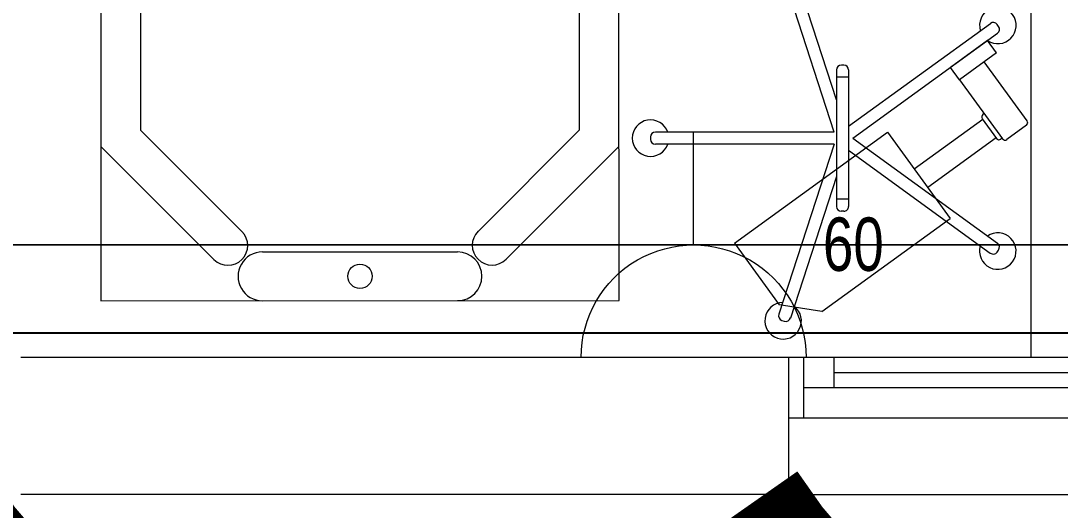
# Model space of a CAD drawing. Header units: metres. Extents: x 75097 to 220695, y -1557923 to -1361206.
# Drawn here: x 148152 to 149857, y -1411779 to -1410975 of the extents above; entities that cross this region are included whole.
import ezdxf

# ---------------------------------------------------------------- set-up
doc = ezdxf.new("R2010")
doc.units = ezdxf.units.M
doc.layers.get('0').update_dxf_attribs({"lineweight": 0})
for name, color, linetype, lineweight in [('A-100 - Copy$0$Aluminum', 8, 'Continuous', 0), ('A-100 - Copy$0$Medical Equipment and Furniture', 8, 'Continuous', 0), ('A-100 - Copy$0$Medical Equipment and Furniture1', 8, 'Continuous', 5), ('A-100 - Copy$0$Proj', 8, 'Continuous', 0), ('A-100 - Copy$0$Walls', 8, 'Continuous', 0)]:
    doc.layers.add(name, color=color, linetype=linetype, lineweight=lineweight)
doc.layers.add('A-100 - Copy$0$axes', color=8, linetype='Continuous')
doc.layers.add('E-POWR', color=7, linetype='Continuous', lineweight=9, true_color=0x4e7e3e)
doc.layers.add('REV 01', color=7, linetype='Continuous', lineweight=0, true_color=0xe41b4d)
doc.styles.add('A-100 - Copy$0$X3G_ENTITY_257CFD', font='swisscl.ttf', dxfattribs={"height": 200})

# ---------------------------------------------------------------- blocks, each defined once
blk = doc.blocks.new('NORMAL SOCKET')
at = {"layer": 'E-POWR'}
for p, q in [((0, 307.7), (0, 615.4)), ((-307.7, 0), (307.7, 0))]:
    blk.add_line(p, q, dxfattribs=at)
blk.add_ellipse((0, 0), major_axis=(32.8, 305.9), ratio=1, start_param=4.81904, end_param=7.960633, dxfattribs=at)
blk = doc.blocks.new('*X149')
for p, q in [((5, 3), (5, 3)), ((5, 3), (5, 3)), ((5, 3), (5, 3)), ((5, 3), (5, 3)), ((5, 3), (5, 3)), ((5, 3), (5, 3)), ((5, 3), (5, 3)), ((5, 3), (5, 3)), ((5, 3), (5, 3)), ((5, 3), (5, 3)), ((5, 3), (5, 3)), ((5, 3), (5, 3)), ((5, 3), (5, 3)), ((5, 3), (5, 3)), ((5, 3), (5, 3)), ((5, 3), (5, 3)), ((5, 3), (5, 3)), ((5, 3), (5, 3)), ((5, 3), (5, 3)), ((5, 3), (5, 3)), ((5, 3), (5, 3)), ((5, 3), (5, 3)), ((5, 3), (5, 3)), ((5, 3), (5, 3)), ((5, 3), (5, 3)), ((5, 3), (5, 3)), ((5, 3), (5, 3)), ((5, 3), (5, 3)), ((5, 3), (5, 3)), ((5, 3), (5, 3)), ((5, 3), (5, 3)), ((5, 3), (5, 3)), ((5, 3), (5, 3)), ((5, 3), (5, 3)), ((5, 3), (5, 3)), ((5, 3), (5, 3)), ((5, 3), (5, 3)), ((5, 3), (5, 3)), ((5, 3), (5, 3)), ((5, 3), (5, 3)), ((5, 3), (5, 3)), ((5, 3), (5, 3)), ((5, 3), (5, 3)), ((5, 3), (5, 3)), ((5, 3), (5, 3)), ((5, 3), (5, 3)), ((5, 3), (5, 3)), ((5, 3), (5, 3)), ((5, 3), (5, 3)), ((5, 3), (5, 3)), ((5, 3), (5, 3)), ((5, 3), (5, 3)), ((5, 3), (5, 3)), ((5, 3), (5, 3)), ((5, 3), (5, 3)), ((5, 3), (5, 3)), ((5, 3), (5, 3)), ((5, 3), (5, 3)), ((5, 3), (5, 3)), ((5, 3), (5, 3)), ((5, 3), (5, 3)), ((5, 3), (5, 3)), ((5, 3), (5, 3)), ((5, 3), (5, 3)), ((5, 3), (5, 3)), ((5, 3), (5, 3)), ((6, 3), (5, 3)), ((5, 3), (5, 3)), ((6, 3), (5, 3)), ((5, 3), (5, 3)), ((6, 3), (5, 3)), ((5, 3), (5, 3)), ((6, 3), (5, 3)), ((5, 3), (5, 3)), ((5, 3), (5, 3)), ((5, 3), (5, 3)), ((5, 3), (5, 3)), ((5, 3), (5, 3)), ((5, 3), (5, 3)), ((5, 3), (5, 3)), ((5, 3), (5, 3)), ((5, 3), (5, 3)), ((5, 3), (5, 3)), ((5, 3), (5, 3)), ((5, 3), (5, 3)), ((5, 3), (5, 3)), ((5, 3), (5, 3)), ((5, 3), (5, 3)), ((5, 3), (5, 3)), ((5, 3), (5, 3)), ((5, 3), (5, 3)), ((5, 3), (5, 3)), ((5, 3), (5, 3)), ((5, 3), (5, 3)), ((5, 3), (5, 3)), ((5, 3), (5, 3)), ((6, 3), (6, 3)), ((6, 3), (6, 3)), ((6, 3), (6, 3)), ((6, 3), (6, 3)), ((6, 3), (6, 3)), ((6, 3), (6, 3)), ((6, 3), (6, 3)), ((6, 3), (6, 3)), ((6, 3), (6, 3)), ((6, 3), (6, 3)), ((6, 3), (6, 3)), ((6, 3), (6, 3)), ((6, 3), (6, 3)), ((6, 3), (6, 3)), ((6, 3), (6, 3)), ((6, 3), (6, 3)), ((6, 3), (6, 3)), ((6, 3), (6, 3)), ((6, 3), (6, 3)), ((6, 3), (6, 3)), ((6, 3), (6, 3)), ((6, 3), (6, 3)), ((6, 3), (6, 3)), ((6, 3), (6, 3)), ((6, 3), (6, 3)), ((6, 3), (6, 3)), ((6, 3), (6, 3)), ((6, 3), (6, 3)), ((6, 3), (6, 3)), ((6, 3), (6, 3)), ((6, 3), (6, 3)), ((6, 3), (6, 3)), ((6, 3), (6, 3)), ((6, 3), (6, 3)), ((6, 3), (6, 3)), ((6, 3), (6, 3)), ((6, 3), (6, 3)), ((6, 3), (6, 3)), ((6, 3), (6, 3)), ((6, 3), (6, 3)), ((6, 3), (6, 3)), ((6, 3), (6, 3)), ((6, 3), (6, 3)), ((6, 3), (6, 3)), ((6, 3), (6, 3)), ((6, 3), (6, 3)), ((6, 3), (6, 3)), ((6, 3), (6, 3)), ((6, 3), (6, 3)), ((6, 3), (6, 3)), ((6, 3), (6, 3)), ((6, 3), (6, 3)), ((6, 3), (6, 3)), ((6, 3), (6, 3)), ((6, 3), (6, 3)), ((6, 3), (6, 3)), ((6, 3), (6, 3)), ((6, 3), (6, 3)), ((6, 3), (6, 3)), ((6, 3), (6, 3)), ((6, 3), (6, 3)), ((6, 3), (6, 3)), ((6, 3), (6, 3)), ((6, 3), (6, 3)), ((6, 3), (6, 3)), ((6, 3), (6, 3)), ((6, 3), (6, 3)), ((6, 3), (6, 3)), ((6, 3), (6, 3)), ((6, 3), (6, 3)), ((6, 3), (6, 3)), ((6, 3), (6, 3)), ((6, 3), (6, 3)), ((6, 3), (6, 3)), ((6, 3), (6, 3)), ((6, 3), (6, 3)), ((6, 3), (6, 3)), ((6, 3), (6, 3)), ((6, 3), (6, 3)), ((6, 3), (6, 3)), ((6, 3), (6, 3)), ((6, 3), (6, 3)), ((6, 3), (6, 3)), ((6, 3), (6, 3)), ((6, 3), (6, 3)), ((6, 3), (6, 3)), ((6, 3), (6, 3)), ((6, 3), (6, 3)), ((6, 3), (6, 3)), ((6, 3), (6, 3)), ((6, 3), (6, 3)), ((6, 3), (6, 3)), ((6, 3), (6, 3)), ((6, 3), (6, 3)), ((6, 3), (6, 3)), ((6, 3), (6, 3)), ((6, 3), (6, 3)), ((6, 3), (6, 3)), ((6, 3), (6, 3)), ((6, 3), (6, 3)), ((6, 3), (6, 3)), ((6, 3), (6, 3)), ((6, 3), (6, 3)), ((6, 3), (6, 3)), ((6, 3), (6, 3)), ((6, 3), (6, 3)), ((6, 3), (6, 3)), ((6, 3), (6, 3)), ((6, 3), (6, 3)), ((6, 3), (6, 3)), ((6, 3), (6, 3)), ((6, 3), (6, 3)), ((6, 3), (6, 3)), ((6, 3), (6, 3)), ((6, 3), (6, 3)), ((6, 3), (6, 3)), ((6, 3), (6, 3)), ((6, 3), (6, 3)), ((6, 3), (6, 3)), ((6, 3), (6, 3)), ((6, 3), (6, 3)), ((6, 3), (6, 3)), ((6, 3), (6, 3)), ((6, 3), (6, 3)), ((6, 3), (6, 3)), ((6, 3), (6, 3)), ((6, 3), (6, 3)), ((6, 3), (6, 3)), ((6, 3), (6, 3)), ((6, 3), (6, 3)), ((6, 3), (6, 3)), ((6, 3), (6, 3)), ((6, 3), (6, 3)), ((6, 3), (6, 3)), ((6, 3), (6, 3)), ((6, 3), (6, 3)), ((6, 3), (6, 3)), ((6, 3), (6, 3)), ((6, 3), (6, 3)), ((6, 3), (6, 3)), ((6, 3), (6, 3)), ((6, 3), (6, 3)), ((6, 3), (6, 3)), ((6, 3), (6, 3)), ((6, 3), (6, 3)), ((6, 3), (6, 3)), ((6, 3), (6, 3)), ((6, 3), (6, 3)), ((6, 3), (6, 3)), ((6, 3), (6, 3)), ((6, 3), (6, 3)), ((6, 3), (6, 3)), ((6, 3), (6, 3)), ((6, 3), (6, 3)), ((6, 3), (6, 3)), ((6, 3), (6, 3)), ((6, 3), (6, 3)), ((6, 3), (6, 3)), ((6, 3), (6, 3)), ((6, 3), (6, 3)), ((6, 3), (6, 3)), ((6, 3), (6, 3)), ((6, 3), (6, 3)), ((6, 3), (6, 3)), ((6, 3), (6, 3)), ((6, 3), (6, 3)), ((6, 3), (6, 3)), ((6, 3), (6, 3)), ((6, 3), (6, 3)), ((6, 3), (6, 3)), ((6, 3), (6, 3)), ((6, 3), (6, 3)), ((6, 3), (6, 3)), ((6, 3), (6, 3)), ((6, 3), (6, 3)), ((6, 3), (6, 3)), ((6, 3), (6, 3)), ((6, 3), (6, 3)), ((6, 3), (6, 3)), ((6, 3), (6, 3)), ((6, 3), (6, 3)), ((6, 3), (6, 3)), ((6, 3), (6, 3)), ((6, 3), (6, 3)), ((6, 3), (6, 3)), ((6, 3), (6, 3)), ((6, 3), (6, 3)), ((6, 3), (6, 3)), ((6, 3), (6, 3)), ((6, 3), (6, 3)), ((6, 3), (6, 3)), ((6, 3), (6, 3)), ((6, 3), (6, 3)), ((6, 3), (6, 3)), ((6, 3), (6, 3)), ((6, 3), (6, 3)), ((6, 3), (6, 3)), ((6, 3), (6, 3)), ((6, 3), (6, 3)), ((6, 3), (6, 3)), ((6, 3), (6, 3)), ((6, 3), (6, 3)), ((6, 3), (6, 3)), ((6, 3), (6, 3)), ((6, 3), (5, 3)), ((6, 3), (5, 3)), ((6, 3), (5, 3)), ((6, 3), (5, 3)), ((6, 3), (5, 3)), ((6, 3), (6, 3)), ((6, 3), (6, 3)), ((6, 3), (6, 3)), ((6, 3), (6, 3)), ((6, 3), (6, 3)), ((6, 3), (6, 3)), ((6, 3), (6, 3)), ((6, 3), (6, 3)), ((6, 3), (6, 3)), ((6, 3), (6, 3)), ((6, 3), (6, 3)), ((6, 3), (6, 3)), ((6, 3), (6, 3)), ((6, 3), (6, 3)), ((6, 3), (6, 3)), ((6, 3), (6, 3)), ((6, 3), (6, 3)), ((6, 3), (6, 3)), ((6, 3), (6, 3)), ((6, 3), (6, 3)), ((6, 3), (6, 3)), ((6, 3), (6, 3)), ((6, 3), (6, 3)), ((6, 3), (6, 3)), ((6, 3), (6, 3)), ((6, 3), (6, 3)), ((6, 3), (6, 3)), ((6, 3), (6, 3)), ((6, 3), (6, 3)), ((6, 3), (6, 3)), ((6, 3), (6, 3)), ((6, 3), (6, 3)), ((6, 3), (6, 3)), ((6, 3), (6, 3)), ((6, 3), (6, 3)), ((6, 3), (6, 3)), ((6, 3), (6, 3)), ((6, 3), (6, 3)), ((6, 3), (6, 3)), ((6, 3), (6, 3)), ((6, 3), (6, 3)), ((6, 3), (6, 3)), ((6, 3), (6, 3)), ((6, 3), (6, 3)), ((6, 3), (6, 3)), ((6, 3), (6, 3)), ((6, 3), (6, 3)), ((6, 3), (6, 3)), ((6, 3), (6, 3)), ((6, 3), (6, 3)), ((6, 3), (6, 3)), ((6, 3), (6, 3)), ((6, 3), (6, 3)), ((6, 3), (6, 3)), ((6, 3), (6, 3)), ((6, 3), (6, 3)), ((6, 3), (6, 3)), ((6, 3), (6, 3)), ((6, 3), (6, 3)), ((6, 3), (6, 3)), ((6, 3), (6, 3)), ((6, 3), (6, 3)), ((6, 3), (6, 3)), ((6, 3), (6, 3)), ((6, 3), (6, 3)), ((6, 3), (6, 3)), ((6, 3), (6, 3)), ((6, 3), (6, 3)), ((6, 3), (6, 3)), ((6, 3), (6, 3)), ((6, 3), (6, 3)), ((6, 3), (6, 3)), ((6, 3), (6, 3)), ((6, 3), (6, 3)), ((6, 3), (6, 3)), ((6, 3), (6, 3)), ((6, 3), (6, 3)), ((6, 3), (6, 3)), ((6, 3), (6, 3)), ((6, 3), (6, 3)), ((6, 3), (6, 3)), ((6, 3), (6, 3)), ((6, 3), (6, 3)), ((6, 3), (6, 3)), ((6, 3), (6, 3)), ((6, 3), (6, 3)), ((6, 3), (6, 3)), ((6, 3), (6, 3)), ((6, 3), (6, 3)), ((6, 3), (6, 3)), ((6, 3), (6, 3)), ((6, 3), (6, 3)), ((6, 3), (6, 3)), ((6, 3), (6, 3)), ((6, 3), (6, 3)), ((6, 3), (6, 3)), ((6, 3), (6, 3)), ((6, 3), (6, 3)), ((6, 3), (6, 3)), ((6, 3), (6, 3)), ((6, 3), (6, 3)), ((6, 3), (6, 3)), ((6, 3), (6, 3)), ((6, 3), (6, 3)), ((6, 3), (6, 3)), ((6, 3), (6, 3)), ((6, 3), (6, 3)), ((6, 3), (6, 3)), ((6, 3), (6, 3)), ((6, 3), (6, 3)), ((6, 3), (6, 3)), ((6, 3), (6, 3)), ((6, 3), (6, 3)), ((6, 3), (6, 3)), ((6, 3), (6, 3)), ((6, 3), (6, 3)), ((6, 3), (6, 3)), ((6, 3), (6, 3)), ((6, 3), (6, 3)), ((6, 3), (6, 3)), ((6, 3), (6, 3)), ((6, 3), (6, 3)), ((6, 3), (6, 3)), ((6, 3), (6, 3)), ((6, 3), (6, 3)), ((6, 3), (6, 3)), ((6, 3), (6, 3)), ((6, 3), (6, 3)), ((6, 3), (6, 3)), ((6, 3), (6, 3)), ((6, 3), (6, 3)), ((6, 3), (6, 3)), ((6, 3), (6, 3)), ((6, 3), (6, 3)), ((6, 3), (6, 3)), ((6, 3), (6, 3)), ((6, 3), (6, 3)), ((6, 3), (6, 3)), ((6, 3), (6, 3)), ((6, 3), (6, 3)), ((6, 3), (6, 3)), ((6, 3), (6, 3)), ((6, 3), (6, 3)), ((6, 3), (6, 3)), ((6, 3), (6, 3)), ((6, 3), (6, 3)), ((6, 3), (6, 3)), ((6, 3), (6, 3)), ((6, 3), (6, 3)), ((6, 3), (6, 3)), ((6, 3), (6, 3)), ((6, 3), (6, 3)), ((6, 3), (6, 3)), ((6, 3), (6, 3)), ((6, 3), (6, 3)), ((6, 3), (6, 3)), ((6, 3), (6, 3)), ((6, 3), (6, 3)), ((6, 3), (6, 3)), ((6, 3), (6, 3)), ((6, 3), (6, 3)), ((6, 3), (6, 3)), ((6, 3), (6, 3)), ((6, 3), (6, 3)), ((6, 3), (6, 3)), ((6, 3), (6, 3)), ((6, 3), (6, 3)), ((6, 3), (6, 3)), ((6, 3), (6, 3)), ((6, 3), (6, 3)), ((6, 3), (6, 3)), ((6, 3), (6, 3)), ((6, 3), (6, 3)), ((6, 3), (6, 3)), ((6, 3), (6, 3)), ((6, 3), (6, 3)), ((6, 3), (6, 3)), ((6, 3), (6, 3)), ((6, 3), (6, 3)), ((6, 3), (6, 3)), ((6, 3), (6, 3)), ((6, 3), (6, 3)), ((6, 3), (6, 3)), ((6, 3), (6, 3)), ((6, 3), (6, 3)), ((6, 3), (6, 3)), ((6, 3), (6, 3)), ((6, 3), (6, 3)), ((6, 3), (6, 3)), ((6, 3), (6, 3)), ((6, 3), (6, 3)), ((6, 3), (6, 3)), ((6, 3), (6, 3)), ((6, 3), (6, 3)), ((6, 3), (6, 3)), ((6, 3), (6, 3)), ((6, 3), (6, 3)), ((6, 3), (6, 3)), ((6, 3), (6, 3)), ((6, 3), (6, 3)), ((6, 3), (6, 3)), ((6, 3), (6, 3)), ((6, 3), (6, 3)), ((6, 3), (6, 3)), ((6, 3), (6, 3)), ((6, 3), (6, 3)), ((6, 3), (6, 3)), ((6, 3), (6, 3)), ((6, 3), (6, 3)), ((6, 3), (6, 3)), ((6, 3), (6, 3)), ((6, 3), (6, 3)), ((6, 3), (6, 3)), ((6, 3), (6, 3)), ((6, 3), (6, 3)), ((6, 3), (6, 3)), ((6, 3), (6, 3)), ((6, 3), (6, 3)), ((6, 3), (6, 3)), ((6, 3), (6, 3)), ((6, 3), (6, 3)), ((6, 3), (6, 3)), ((6, 3), (6, 3)), ((6, 3), (6, 3)), ((6, 3), (6, 3)), ((6, 3), (6, 3)), ((6, 3), (6, 3)), ((6, 3), (6, 3)), ((6, 3), (6, 3)), ((6, 3), (6, 3)), ((6, 3), (6, 3)), ((6, 3), (6, 3)), ((6, 3), (6, 3)), ((6, 3), (6, 3)), ((6, 3), (6, 3)), ((6, 3), (6, 3)), ((6, 3), (6, 3)), ((6, 3), (6, 3)), ((6, 3), (6, 3)), ((6, 3), (6, 3)), ((6, 3), (6, 3)), ((6, 3), (6, 3)), ((6, 3), (6, 3)), ((6, 3), (6, 3)), ((6, 3), (6, 3)), ((6, 3), (6, 3)), ((6, 3), (6, 3)), ((6, 3), (6, 3)), ((6, 3), (6, 3)), ((6, 3), (6, 3)), ((6, 3), (6, 3)), ((6, 3), (6, 3)), ((6, 3), (6, 3)), ((6, 3), (6, 3)), ((6, 3), (6, 3)), ((6, 3), (6, 3)), ((6, 3), (6, 3)), ((6, 3), (6, 3)), ((6, 3), (6, 3)), ((6, 3), (6, 3)), ((6, 3), (6, 3)), ((6, 3), (6, 3)), ((6, 3), (6, 3)), ((6, 3), (6, 3)), ((6, 3), (6, 3)), ((6, 3), (6, 3)), ((6, 3), (6, 3)), ((6, 3), (6, 3)), ((6, 3), (6, 3)), ((6, 3), (6, 3)), ((6, 3), (6, 3)), ((6, 3), (6, 3)), ((6, 3), (6, 3)), ((6, 3), (6, 3)), ((6, 3), (6, 3)), ((6, 3), (6, 3)), ((6, 3), (6, 3)), ((6, 3), (6, 3)), ((6, 3), (6, 3)), ((6, 3), (6, 3)), ((6, 3), (6, 3)), ((6, 3), (6, 3)), ((6, 3), (6, 3)), ((6, 3), (6, 3)), ((6, 3), (6, 3)), ((6, 3), (6, 3)), ((6, 3), (6, 3)), ((6, 3), (6, 3)), ((6, 3), (6, 3)), ((6, 3), (6, 3)), ((6, 3), (6, 3)), ((6, 3), (6, 3)), ((6, 3), (6, 3)), ((6, 3), (6, 3)), ((6, 3), (6, 3)), ((6, 3), (6, 3)), ((6, 3), (6, 3)), ((6, 3), (6, 3)), ((6, 3), (6, 3)), ((6, 3), (6, 3)), ((6, 3), (6, 3)), ((6, 3), (6, 3)), ((6, 3), (6, 3)), ((6, 3), (6, 3)), ((6, 3), (6, 3)), ((6, 3), (6, 3)), ((6, 3), (6, 3)), ((6, 3), (6, 3)), ((6, 3), (6, 3)), ((6, 3), (6, 3)), ((6, 3), (6, 3)), ((6, 3), (6, 3)), ((6, 3), (6, 3)), ((6, 3), (6, 3)), ((6, 3), (6, 3)), ((6, 3), (6, 3)), ((6, 3), (6, 3))]:
    blk.add_line(p, q)
blk = doc.blocks.new('*X150')
for p, q in [((13, 1), (13, 1)), ((13, 1), (13, 1)), ((13, 1), (13, 1)), ((13, 1), (13, 1)), ((13, 1), (13, 1)), ((13, 1), (13, 1)), ((13, 1), (13, 1)), ((13, 1), (13, 1)), ((13, 1), (13, 1)), ((13, 1), (13, 1)), ((13, 1), (13, 1)), ((13, 1), (13, 1)), ((13, 1), (13, 1)), ((13, 1), (13, 1)), ((13, 1), (13, 1)), ((13, 1), (14, 1)), ((13, 1), (14, 1)), ((13, 1), (14, 1)), ((13, 1), (13, 1)), ((13, 1), (13, 1)), ((13, 1), (13, 1)), ((13, 1), (13, 1)), ((13, 1), (13, 1)), ((13, 1), (13, 1)), ((13, 1), (13, 1)), ((13, 1), (13, 1)), ((13, 1), (13, 1)), ((13, 1), (13, 1)), ((13, 1), (13, 1)), ((13, 1), (13, 1)), ((13, 1), (13, 1)), ((13, 1), (13, 1)), ((13, 1), (13, 1)), ((13, 1), (13, 1)), ((13, 1), (13, 1)), ((13, 1), (13, 1)), ((13, 1), (13, 1)), ((13, 1), (13, 1)), ((13, 1), (13, 1)), ((13, 1), (13, 1)), ((13, 1), (13, 1)), ((13, 1), (13, 1)), ((13, 1), (13, 1)), ((13, 1), (13, 1)), ((13, 1), (13, 1)), ((13, 1), (13, 1)), ((13, 1), (13, 1)), ((13, 1), (13, 1)), ((13, 1), (13, 1)), ((13, 1), (13, 1)), ((13, 1), (13, 1)), ((13, 1), (13, 1)), ((13, 1), (13, 1)), ((13, 1), (13, 1)), ((13, 1), (13, 1)), ((13, 1), (13, 1)), ((13, 1), (13, 1)), ((13, 1), (13, 1)), ((13, 1), (13, 1)), ((13, 1), (13, 1)), ((13, 1), (13, 1)), ((13, 1), (13, 1)), ((13, 1), (13, 1)), ((13, 1), (13, 1)), ((13, 1), (13, 1)), ((13, 1), (13, 1)), ((13, 1), (13, 1)), ((13, 1), (13, 1)), ((13, 1), (13, 1)), ((13, 1), (13, 1)), ((13, 1), (13, 1)), ((13, 1), (13, 1)), ((13, 1), (13, 1)), ((13, 1), (13, 1)), ((13, 1), (13, 1)), ((13, 1), (13, 1)), ((13, 1), (13, 1)), ((13, 1), (13, 1)), ((13, 1), (13, 1)), ((13, 1), (13, 1)), ((13, 1), (13, 1)), ((13, 1), (13, 1)), ((13, 1), (13, 1)), ((13, 1), (13, 1)), ((13, 1), (13, 1)), ((13, 1), (13, 1)), ((13, 1), (13, 1)), ((13, 1), (13, 1)), ((13, 1), (13, 1)), ((13, 1), (13, 1)), ((13, 1), (13, 1)), ((13, 1), (13, 1)), ((13, 1), (13, 1)), ((13, 1), (13, 1)), ((13, 1), (13, 1)), ((13, 1), (13, 1)), ((13, 1), (13, 1)), ((13, 1), (13, 1)), ((13, 1), (13, 1)), ((13, 1), (13, 1)), ((13, 1), (13, 1)), ((13, 1), (13, 1)), ((13, 1), (13, 1)), ((13, 1), (13, 1)), ((13, 1), (13, 1)), ((13, 1), (13, 1)), ((13, 1), (13, 1)), ((13, 1), (13, 1)), ((13, 1), (13, 1)), ((13, 1), (13, 1)), ((13, 1), (13, 1)), ((13, 1), (13, 1)), ((13, 1), (13, 1)), ((13, 1), (13, 1)), ((13, 1), (13, 1)), ((13, 1), (13, 1)), ((13, 1), (13, 1)), ((13, 1), (13, 1)), ((13, 1), (13, 1)), ((13, 1), (13, 1)), ((13, 1), (13, 1)), ((13, 1), (13, 1)), ((13, 1), (13, 1)), ((13, 1), (14, 1)), ((13, 0), (13, 0)), ((13, 0), (13, 0)), ((13, 0), (13, 0)), ((13, 0), (13, 0)), ((13, 0), (13, 0)), ((13, 0), (13, 0)), ((13, 0), (13, 0)), ((13, 0), (13, 0)), ((13, 0), (13, 0)), ((13, 0), (13, 0)), ((13, 0), (13, 0)), ((13, 0), (13, 0)), ((13, 0), (13, 0)), ((13, 0), (13, 0)), ((13, 0), (13, 0)), ((13, 0), (13, 0)), ((13, 0), (13, 0)), ((13, 0), (13, 0)), ((13, 0), (13, 0)), ((13, 0), (13, 0)), ((13, 0), (13, 0)), ((13, 0), (13, 0)), ((13, 0), (13, 0)), ((13, 0), (13, 0)), ((13, 0), (13, 0)), ((13, 0), (13, 0)), ((13, 0), (13, 0)), ((13, 0), (13, 0)), ((13, 0), (13, 0)), ((13, 0), (13, 0)), ((13, 0), (13, 0)), ((13, 0), (13, 0)), ((13, 0), (13, 0)), ((13, 0), (13, 0)), ((13, 0), (13, 0)), ((13, 0), (13, 0)), ((13, 0), (13, 0)), ((13, 0), (13, 0)), ((13, 0), (13, 0)), ((13, 0), (13, 0)), ((13, 0), (13, 0)), ((13, 0), (13, 0)), ((13, 0), (13, 0)), ((13, 0), (13, 0)), ((13, 0), (13, 0)), ((13, 0), (13, 0)), ((13, 0), (13, 0)), ((13, 0), (13, 0)), ((13, 0), (14, 0)), ((13, 0), (14, 0)), ((13, 0), (13, 0)), ((13, 0), (14, 0)), ((14, 1), (14, 1)), ((14, 1), (14, 1)), ((14, 1), (14, 1)), ((14, 1), (14, 1)), ((14, 1), (14, 1)), ((14, 1), (14, 1)), ((14, 1), (14, 1)), ((14, 1), (14, 1)), ((14, 1), (14, 1)), ((14, 1), (14, 1)), ((14, 1), (14, 1)), ((14, 1), (14, 1)), ((14, 1), (14, 1)), ((14, 1), (14, 1)), ((14, 1), (14, 1)), ((14, 1), (14, 1)), ((14, 1), (14, 1)), ((14, 1), (14, 1)), ((14, 1), (14, 1)), ((14, 1), (14, 1)), ((14, 1), (14, 1)), ((14, 1), (14, 1)), ((14, 1), (14, 1)), ((14, 1), (14, 1)), ((14, 1), (14, 1)), ((14, 1), (14, 1)), ((14, 1), (14, 1)), ((14, 1), (14, 1)), ((14, 1), (14, 1)), ((14, 1), (14, 1)), ((14, 1), (14, 1)), ((14, 1), (14, 1)), ((14, 1), (14, 1)), ((14, 1), (14, 1)), ((14, 1), (14, 1)), ((14, 1), (14, 1)), ((14, 1), (14, 1)), ((14, 1), (14, 1)), ((14, 1), (14, 1)), ((14, 1), (14, 1)), ((14, 1), (14, 1)), ((14, 1), (14, 1)), ((14, 1), (14, 1)), ((14, 1), (14, 1)), ((14, 1), (14, 1)), ((14, 1), (14, 1)), ((14, 1), (14, 1)), ((14, 1), (14, 1)), ((14, 1), (14, 1)), ((14, 1), (14, 1)), ((14, 1), (14, 1)), ((14, 1), (14, 1)), ((14, 1), (14, 1)), ((14, 1), (14, 1)), ((14, 1), (14, 1)), ((14, 1), (14, 1)), ((14, 1), (14, 1)), ((14, 1), (14, 1)), ((14, 1), (14, 1)), ((14, 1), (14, 1)), ((14, 1), (14, 1)), ((14, 1), (14, 1)), ((14, 1), (14, 1)), ((14, 1), (14, 1)), ((14, 1), (14, 1)), ((14, 1), (14, 1)), ((14, 1), (14, 1)), ((14, 1), (14, 1)), ((14, 1), (14, 1)), ((14, 1), (14, 1)), ((14, 1), (14, 1)), ((14, 1), (14, 1)), ((14, 1), (14, 1)), ((14, 1), (14, 1)), ((14, 1), (14, 1)), ((14, 1), (14, 1)), ((14, 1), (14, 1)), ((14, 1), (14, 1)), ((14, 1), (14, 1)), ((14, 1), (14, 1)), ((14, 1), (14, 1)), ((14, 1), (14, 1)), ((14, 1), (14, 1)), ((14, 1), (14, 1)), ((14, 1), (14, 1)), ((14, 1), (14, 1)), ((14, 1), (14, 1)), ((14, 1), (14, 1)), ((14, 1), (14, 1)), ((14, 1), (14, 1)), ((14, 1), (14, 1)), ((14, 1), (14, 1)), ((14, 1), (14, 1)), ((14, 1), (14, 1)), ((14, 0), (14, 0)), ((14, 0), (14, 0)), ((14, 0), (14, 0)), ((14, 0), (14, 0)), ((14, 0), (14, 0)), ((14, 0), (14, 0)), ((14, 0), (14, 0)), ((14, 0), (14, 0)), ((14, 0), (14, 0)), ((14, 0), (14, 0)), ((14, 0), (14, 0)), ((14, 0), (14, 0)), ((14, 0), (14, 0)), ((14, 0), (14, 0)), ((14, 0), (14, 0)), ((14, 0), (14, 0)), ((14, 0), (14, 0)), ((14, 0), (14, 0)), ((14, 0), (14, 0)), ((14, 0), (14, 0)), ((14, 0), (14, 0)), ((14, 0), (14, 0)), ((14, 0), (14, 0)), ((14, 0), (14, 0)), ((14, 0), (14, 0)), ((14, 0), (14, 0)), ((14, 0), (14, 0)), ((14, 0), (14, 0)), ((14, 0), (14, 0)), ((14, 0), (14, 0)), ((14, 0), (14, 0)), ((14, 0), (14, 0)), ((14, 0), (14, 0)), ((14, 0), (14, 0)), ((14, 0), (14, 0)), ((14, 0), (14, 0)), ((14, 0), (14, 0)), ((14, 0), (14, 0)), ((14, 0), (14, 0)), ((14, 0), (14, 0)), ((14, 0), (14, 0)), ((14, 0), (14, 0)), ((14, 0), (14, 0)), ((14, 0), (14, 0)), ((14, 0), (14, 0)), ((14, 0), (14, 0)), ((14, 0), (14, 0)), ((14, 0), (14, 0)), ((13, 0), (13, 0)), ((13, 0), (14, 0)), ((13, 0), (13, 0)), ((13, 0), (14, 0)), ((13, 0), (13, 0)), ((13, 0), (14, 0)), ((13, 0), (13, 0)), ((13, 0), (13, 0)), ((13, 0), (13, 0)), ((13, 0), (13, 0)), ((13, 0), (14, 0)), ((13, 0), (13, 0)), ((13, 0), (14, 0)), ((13, 0), (13, 0)), ((13, 0), (14, 0)), ((13, 0), (13, 0)), ((13, 0), (14, 0)), ((13, 0), (13, 0)), ((13, 0), (14, 0)), ((13, 0), (13, 0)), ((13, 0), (14, 0)), ((13, 0), (13, 0)), ((13, 0), (14, 0)), ((13, 0), (13, 0)), ((13, 0), (13, 0)), ((13, 0), (13, 0)), ((13, 0), (14, 0)), ((13, 0), (13, 0)), ((13, 0), (14, 0)), ((13, 0), (13, 0)), ((13, 0), (14, 0)), ((13, 0), (13, 0)), ((13, 0), (14, 0)), ((13, 0), (13, 0)), ((13, 0), (13, 0)), ((13, 0), (13, 0)), ((13, 0), (13, 0)), ((13, 0), (13, 0)), ((13, 0), (13, 0)), ((13, 0), (13, 0)), ((13, 0), (13, 0)), ((13, 0), (13, 0)), ((13, 0), (13, 0)), ((13, 0), (13, 0)), ((13, 0), (13, 0)), ((13, 0), (13, 0)), ((13, 0), (13, 0)), ((13, 0), (13, 0)), ((13, 0), (13, 0)), ((13, 0), (13, 0)), ((13, 0), (13, 0)), ((13, 0), (13, 0)), ((13, 0), (13, 0)), ((13, 0), (13, 0)), ((13, 0), (13, 0)), ((13, 0), (13, 0)), ((13, 0), (13, 0)), ((13, 0), (13, 0)), ((13, 0), (13, 0)), ((13, 0), (13, 0)), ((13, 0), (13, 0)), ((13, 0), (13, 0)), ((13, 0), (13, 0)), ((13, 0), (13, 0)), ((13, -1), (13, -1)), ((13, -1), (13, -1)), ((13, -1), (13, -1)), ((13, -1), (13, -1)), ((13, -1), (13, -1)), ((13, -1), (14, -1)), ((13, -1), (13, -1)), ((14, 0), (14, 0)), ((14, 0), (14, 0)), ((14, 0), (14, 0)), ((14, 0), (14, 0)), ((14, 0), (14, 0)), ((14, 0), (14, 0)), ((14, 0), (14, 0)), ((14, 0), (14, 0)), ((14, 0), (14, 0)), ((14, 0), (14, 0)), ((14, 0), (14, 0)), ((14, 0), (14, 0)), ((14, 0), (14, 0)), ((14, 0), (14, 0)), ((14, 0), (14, 0)), ((13, 0), (14, 0)), ((14, 0), (14, 0)), ((14, 0), (14, 0)), ((14, 0), (14, 0)), ((14, 0), (14, 0)), ((14, 0), (14, 0)), ((14, 0), (14, 0)), ((14, 0), (14, 0)), ((14, 0), (14, 0)), ((14, 0), (14, 0)), ((14, 0), (14, 0)), ((14, 0), (14, 0)), ((14, 0), (14, 0)), ((14, 0), (14, 0)), ((14, 0), (14, 0)), ((14, 0), (14, 0)), ((14, 0), (14, 0)), ((14, 0), (14, 0)), ((14, 0), (14, 0)), ((14, 0), (14, 0)), ((14, 0), (14, 0)), ((14, 0), (14, 0)), ((14, 0), (14, 0)), ((14, 0), (14, 0)), ((14, 0), (14, 0)), ((14, 0), (14, 0)), ((14, 0), (14, 0)), ((14, 0), (14, 0)), ((14, 0), (14, 0)), ((14, 0), (14, 0)), ((14, 0), (14, 0)), ((14, 0), (14, 0)), ((14, 0), (14, 0)), ((14, 0), (14, 0)), ((14, 0), (14, 0)), ((14, -1), (14, -1)), ((14, -1), (14, -1)), ((14, -1), (14, -1)), ((14, -1), (14, -1)), ((14, -1), (14, -1))]:
    blk.add_line(p, q)
blk = doc.blocks.new('A-100 - Copy$0$HF16786E-P')
at = {"layer": 'A-100 - Copy$0$Medical Equipment and Furniture1'}
for p, q in [((0, 0.425), (-2.14, 0.425)), ((-0.2531, 0.425), (-0.0678, 0.2397)), ((0, -0.425), (0, 0.425)), ((-0.28, 0.36), (-1.86, 0.36)), ((-0.28, 0.36), (-0.1137, 0.1937)), ((-0.08, -0.16), (-0.08, 0.16)), ((-0.1136, -0.1936), (-0.28, -0.36)), ((-0.0676, -0.2396), (-0.2531, -0.425)), ((-1.86, -0.36), (-0.28, -0.36)), ((-2.14, -0.425), (0, -0.425))]:
    blk.add_line(p, q, dxfattribs=at)
for points in [[(0, 0.425), (0, 0.425), (0, 0.425), (0, 0.425), (0, 0.425), (0, 0.425), (0, 0.425), (0, 0.425), (0, 0.425), (0, 0.425), (0, 0.425), (0, 0.425), (0, 0.425), (0, 0.425), (0, 0.425), (0, 0.425), (0, 0.425), (0, 0.425), (0, 0.425), (0, 0.425), (0, 0.425), (0, 0.425), (0, 0.425), (0, 0.425), (0, 0.425), (0, 0.425), (0, 0.425), (0, 0.425), (0, 0.425), (0, 0.425), (0, 0.425), (0, 0.425), (0, 0.425), (0, 0.425), (0, 0.425), (0, 0.425), (0, 0.425), (0, 0.425), (0, 0.425), (0, 0.425), (0, 0.425), (0, 0.425), (0, 0.425), (0, 0.425), (0, 0.425), (0, 0.425), (0, 0.425), (0, 0.425), (0, 0.425), (0, 0.425), (0, 0.425), (0, 0.425), (0, 0.425), (0, 0.425), (0, 0.425), (0, 0.425), (0, 0.425), (0, 0.425), (0, 0.425), (0, 0.425), (0, 0.425), (0, 0.425), (0, 0.425), (0, 0.425), (0, 0.425), (0, 0.425), (0, 0.425), (0, 0.425), (0, 0.425), (0, 0.425), (0, 0.425), (0, 0.425), (0, 0.425), (0, 0.425), (0, 0.425), (0, 0.425), (0, 0.425), (0, 0.425), (0, 0.425), (0, 0.425), (0, 0.425), (0, 0.425), (0, 0.425), (0, 0.425), (0, 0.425), (0, 0.425), (0, 0.425), (0, 0.425), (0, 0.425), (0, 0.425), (0, 0.425), (0, 0.425), (0, 0.425), (0, 0.425), (0, 0.425), (0, 0.425), (0, 0.425), (0, 0.425), (0, 0.425), (0, 0.425), (0, 0.425), (0, 0.425), (0, 0.425), (0, 0.425), (0, 0.425), (0, 0.425), (0, 0.425), (0, 0.425), (0, 0.425), (0, 0.425), (0, 0.425), (0, 0.425), (0, 0.425), (0, 0.425), (0, 0.425), (0, 0.425), (0, 0.425), (0, 0.425), (0, 0.425), (0, 0.425), (0, 0.425), (0, 0.425), (0, 0.425), (0, 0.425), (0, 0.425), (0, 0.425), (0, 0.425), (0, 0.425), (0, 0.425), (0, 0.425), (0, 0.425), (0, 0.425), (0, 0.425), (0, 0.425), (0, 0.425), (0, 0.425), (0, 0.425), (0, 0.425), (0, 0.425), (0, 0.425), (0, 0.425), (0, 0.425), (0, 0.425), (0, 0.425), (0, 0.425), (0, 0.425), (0, 0.425), (0, 0.425), (0, 0.425), (0, 0.425), (0, 0.425), (0, 0.425), (0, 0.425), (0, 0.425), (0, 0.425), (0, 0.425), (0, 0.425), (0, 0.425), (0, 0.425), (0, 0.425), (0, 0.425), (0, 0.425), (0, 0.425), (0, 0.425), (0, 0.425), (0, 0.425), (0, 0.425), (0, 0.425), (0, 0.425), (0, 0.425), (0, 0.425), (0, 0.425), (0, 0.425), (0, 0.425), (0, 0.425), (0, 0.425), (0, 0.425), (0, 0.425), (0, 0.425), (0, 0.425), (0, 0.425), (0, 0.425), (0, 0.425), (0, 0.425), (0, 0.425), (0, 0.425), (0, 0.425), (0, 0.425), (0, 0.425), (0, 0.425), (0, 0.425), (0, 0.425), (0, 0.425), (0, 0.425), (0, 0.425), (0, 0.425), (0, 0.425), (0, 0.425), (0, 0.425), (0, 0.425), (0, 0.425), (0, 0.425), (0, 0.425), (0, 0.425), (0, 0.425), (0, 0.425), (0, 0.425), (0, 0.425), (0, 0.425), (0, 0.425), (0, 0.425), (0, 0.425), (0, 0.425), (0, 0.425), (0, 0.425), (0, 0.425), (0, 0.425), (0, 0.425), (0, 0.425)], [(0, 0.425), (0, 0.425), (0, 0.425), (0, 0.425), (0, 0.425), (0, 0.425), (0, 0.425), (0, 0.425), (0, 0.425), (0, 0.425), (0, 0.425), (0, 0.425), (0, 0.425), (0, 0.425), (0, 0.425), (0, 0.425), (0, 0.425), (0, 0.425), (0, 0.425), (0, 0.425), (0, 0.425), (0, 0.425), (0, 0.425), (0, 0.425), (0, 0.425), (0, 0.425), (0, 0.425), (0, 0.425), (0, 0.425), (0, 0.425), (0, 0.425), (0, 0.425), (0, 0.425), (0, 0.425), (0, 0.425), (0, 0.425), (0, 0.425), (0, 0.425), (0, 0.425), (0, 0.425), (0, 0.425), (0, 0.425), (0, 0.425), (0, 0.425), (0, 0.425), (0, 0.425), (0, 0.425), (0, 0.425), (0, 0.425), (0, 0.425), (0, 0.425), (0, 0.425), (0, 0.425), (0, 0.425), (0, 0.425), (0, 0.425), (0, 0.425), (0, 0.425), (0, 0.425), (0, 0.425), (0, 0.425), (0, 0.425), (0, 0.425), (0, 0.425), (0, 0.425), (0, 0.425), (0, 0.425), (0, 0.425), (0, 0.425), (0, 0.425), (0, 0.425), (0, 0.425), (0, 0.425), (0, 0.425), (0, 0.425), (0, 0.425), (0, 0.425), (0, 0.425), (0, 0.425), (0, 0.425), (0, 0.425), (0, 0.425), (0, 0.425), (0, 0.425), (0, 0.425), (0, 0.425), (0, 0.425), (0, 0.425), (0, 0.425), (0, 0.425), (0, 0.425), (0, 0.425), (0, 0.425), (0, 0.425), (0, 0.425), (0, 0.425), (0, 0.425), (0, 0.425), (0, 0.425), (0, 0.425), (0, 0.425), (0, 0.425), (0, 0.425), (0, 0.425), (0, 0.425), (0, 0.425), (0, 0.425), (0, 0.425), (0, 0.425), (0, 0.425), (0, 0.425), (0, 0.425), (0, 0.425), (0, 0.425), (0, 0.425), (0, 0.425), (0, 0.425), (0, 0.425), (0, 0.425), (0, 0.425), (0, 0.425), (0, 0.425), (0, 0.425), (0, 0.425), (0, 0.425), (0, 0.425), (0, 0.425), (0, 0.425), (0, 0.425), (0, 0.425), (0, 0.425), (0, 0.425), (0, 0.425), (0, 0.425), (0, 0.425), (0, 0.425), (0, 0.425), (0, 0.425), (0, 0.425), (0, 0.425), (0, 0.425), (0, 0.425), (0, 0.425), (0, 0.425), (0, 0.425), (0, 0.425), (0, 0.425), (0, 0.425), (0, 0.425), (0, 0.425), (0, 0.425), (0, 0.425), (0, 0.425), (0, 0.425), (0, 0.425), (0, 0.425), (0, 0.425), (0, 0.425), (0, 0.425), (0, 0.425), (0, 0.425), (0, 0.425), (0, 0.425), (0, 0.425), (0, 0.425), (0, 0.425), (0, 0.425), (0, 0.425), (0, 0.425), (0, 0.425), (0, 0.425), (0, 0.425), (0, 0.425), (0, 0.425), (0, 0.425), (0, 0.425), (0, 0.425), (0, 0.425), (0, 0.425), (0, 0.425), (0, 0.425), (0, 0.425), (0, 0.425), (0, 0.425), (0, 0.425), (0, 0.425), (0, 0.425), (0, 0.425), (0, 0.425), (0, 0.425), (0, 0.425), (0, 0.425), (0, 0.425), (0, 0.425), (0, 0.425), (0, 0.425), (0, 0.425), (0, 0.425), (0, 0.425), (0, 0.425), (0, 0.425), (0, 0.425), (0, 0.425), (0, 0.425), (0, 0.425), (0, 0.425), (0, 0.425), (0, 0.425), (0, 0.425), (0, 0.425), (0, 0.425), (0, 0.425), (0, 0.425), (0, 0.425)], [(0, 0.425), (0, 0.425), (0, 0.425), (0, 0.425), (0, 0.425), (0, 0.425), (0, 0.425), (0, 0.425), (0, 0.425), (0, 0.425), (0, 0.425), (0, 0.425), (0, 0.425), (0, 0.425), (0, 0.425), (0, 0.425), (0, 0.425), (0, 0.425), (0, 0.425), (0, 0.425), (0, 0.425), (0, 0.425), (0, 0.425), (0, 0.425), (0, 0.425), (0, 0.425), (0, 0.425), (0, 0.425), (0, 0.425), (0, 0.425), (0, 0.425), (0, 0.425), (0, 0.425), (0, 0.425), (0, 0.425), (0, 0.425), (0, 0.425), (0, 0.425), (0, 0.425), (0, 0.425), (0, 0.425), (0, 0.425), (0, 0.425), (0, 0.425), (0, 0.425), (0, 0.425), (0, 0.425), (0, 0.425), (0, 0.425), (0, 0.425), (0, 0.425), (0, 0.425), (0, 0.425), (0, 0.425), (0, 0.425), (0, 0.425), (0, 0.425), (0, 0.425), (0, 0.425), (0, 0.425), (0, 0.425), (0, 0.425), (0, 0.425), (0, 0.425), (0, 0.425), (0, 0.425), (0, 0.425), (0, 0.425), (0, 0.425), (0, 0.425), (0, 0.425), (0, 0.425), (0, 0.425), (0, 0.425), (0, 0.425), (0, 0.425), (0, 0.425), (0, 0.425), (0, 0.425), (0, 0.425), (0, 0.425), (0, 0.425), (0, 0.425), (0, 0.425), (0, 0.425), (0, 0.425), (0, 0.425), (0, 0.425), (0, 0.425), (0, 0.425), (0, 0.425), (0, 0.425), (0, 0.425), (0, 0.425), (0, 0.425), (0, 0.425), (0, 0.425), (0, 0.425), (0, 0.425), (0, 0.425), (0, 0.425), (0, 0.425), (0, 0.425), (0, 0.425), (0, 0.425), (0, 0.425), (0, 0.425), (0, 0.425), (0, 0.425), (0, 0.425), (0, 0.425), (0, 0.425), (0, 0.425), (0, 0.425), (0, 0.425), (0, 0.425), (0, 0.425), (0, 0.425), (0, 0.425), (0, 0.425), (0, 0.425), (0, 0.425), (0, 0.425), (0, 0.425), (0, 0.425), (0, 0.425), (0, 0.425), (0, 0.425), (0, 0.425), (0, 0.425), (0, 0.425), (0, 0.425), (0, 0.425), (0, 0.425), (0, 0.425), (0, 0.425), (0, 0.425), (0, 0.425), (0, 0.425), (0, 0.425), (0, 0.425), (0, 0.425), (0, 0.425), (0, 0.425), (0, 0.425), (0, 0.425), (0, 0.425), (0, 0.425), (0, 0.425), (0, 0.425), (0, 0.425), (0, 0.425), (0, 0.425), (0, 0.425), (0, 0.425), (0, 0.425), (0, 0.425), (0, 0.425), (0, 0.425), (0, 0.425), (0, 0.425), (0, 0.425), (0, 0.425), (0, 0.425), (0, 0.425), (0, 0.425), (0, 0.425), (0, 0.425), (0, 0.425), (0, 0.425), (0, 0.425), (0, 0.425), (0, 0.425), (0, 0.425), (0, 0.425), (0, 0.425), (0, 0.425), (0, 0.425), (0, 0.425), (0, 0.425), (0, 0.425), (0, 0.425), (0, 0.425), (0, 0.425), (0, 0.425), (0, 0.425), (0, 0.425), (0, 0.425), (0, 0.425), (0, 0.425), (0, 0.425), (0, 0.425), (0, 0.425), (0, 0.425), (0, 0.425), (0, 0.425), (0, 0.425), (0, 0.425), (0, 0.425), (0, 0.425), (0, 0.425), (0, 0.425), (0, 0.425), (0, 0.425), (0, 0.425), (0, 0.425), (0, 0.425), (0, 0.425), (0, 0.425), (0, 0.425), (0, 0.425), (0, 0.425), (0, 0.425), (0, 0.425), (0, 0.425), (0, 0.425), (0, 0.425), (0, 0.425), (0, 0.425), (0, 0.425), (0, 0.425), (0, 0.425), (0, 0.425), (0, 0.425), (0, 0.425), (0, 0.425), (0, 0.425), (0, 0.425), (0, 0.425), (0, 0.425), (0, 0.425), (0, 0.425), (0, 0.425), (0, 0.425), (0, 0.425), (0, 0.425), (0, 0.425), (0, 0.425), (0, 0.425), (0, 0.425), (0, 0.425), (0, 0.425), (0, 0.425), (0, 0.425), (0, 0.425), (0, 0.425), (0, 0.425), (0, 0.425), (0, 0.425), (0, 0.425), (0, 0.425), (0, 0.425), (0, 0.425), (0, 0.425), (0, 0.425), (0, 0.425), (0, 0.425), (0, 0.425), (0, 0.425), (0, 0.425), (0, 0.425), (0, 0.425), (0, 0.425), (0, 0.425), (0, 0.425), (0, 0.425), (0, 0.425), (0, 0.425), (0, 0.425), (0, 0.425), (0, 0.425), (0, 0.425), (0, 0.425), (0, 0.425), (0, 0.425), (0, 0.425), (0, 0.425)]]:
    blk.add_lwpolyline(points, close=True, dxfattribs=at)
for points in [[(0, 0.425), (0, 0.425), (0, 0.425), (0, 0.425), (0, 0.425), (0, 0.425), (0, 0.425), (0, 0.425), (0, 0.425), (0, 0.425), (0, 0.425), (0, 0.425), (0, 0.425), (0, 0.425), (0, 0.425)], [(0, 0.425), (0, 0.425), (0, 0.425), (0, 0.425), (0, 0.425), (0, 0.425), (0, 0.425), (0, 0.425), (0, 0.425), (0, 0.425), (0, 0.425), (0, 0.425), (0, 0.425), (0, 0.425), (0, 0.425), (0, 0.425), (0, 0.425), (0, 0.425), (0, 0.425), (0, 0.425), (0, 0.425), (0, 0.425), (0, 0.425), (0, 0.425), (0, 0.425), (0, 0.425), (0, 0.425), (0, 0.425), (0, 0.425), (0, 0.425), (0, 0.425), (0, 0.425), (0, 0.425), (0, 0.425), (0, 0.425), (0, 0.425), (0, 0.425), (0, 0.425), (0, 0.425), (0, 0.425), (0, 0.425), (0, 0.425), (0, 0.425), (0, 0.425), (0, 0.425), (0, 0.425), (0, 0.425), (0, 0.425), (0, 0.425), (0, 0.425), (0, 0.425), (0, 0.425), (0, 0.425), (0, 0.425), (0, 0.425), (0, 0.425), (0, 0.425), (0, 0.425), (0, 0.425), (0, 0.425), (0, 0.425), (0, 0.425), (0, 0.425), (0, 0.425), (0, 0.425), (0, 0.425), (0, 0.425), (0, 0.425), (0, 0.425), (0, 0.425), (0, 0.425), (0, 0.425), (0, 0.425), (0, 0.425), (0, 0.425), (0, 0.425), (0, 0.425), (0, 0.425), (0, 0.425), (0, 0.425), (0, 0.425), (0, 0.425), (0, 0.425), (0, 0.425), (0, 0.425), (0, 0.425), (0, 0.425), (0, 0.425), (0, 0.425)], [(0, 0.425), (0, 0.425), (0, 0.425), (0, 0.425), (0, 0.425), (0, 0.425), (0, 0.425), (0, 0.425), (0, 0.425), (0, 0.425), (0, 0.425), (0, 0.425), (0, 0.425), (0, 0.425), (0, 0.425), (0, 0.425), (0, 0.425), (0, 0.425), (0, 0.425), (0, 0.425), (0, 0.425), (0, 0.425), (0, 0.425), (0, 0.425), (0, 0.425), (0, 0.425), (0, 0.425), (0, 0.425), (0, 0.425), (0, 0.425), (0, 0.425), (0, 0.425), (0, 0.425), (0, 0.425), (0, 0.425), (0, 0.425), (0, 0.425), (0, 0.425), (0, 0.425), (0, 0.425), (0, 0.425), (0, 0.425), (0, 0.425), (0, 0.425), (0, 0.425), (0, 0.425), (0, 0.425), (0, 0.425), (0, 0.425), (0, 0.425), (0, 0.425), (0, 0.425), (0, 0.425), (0, 0.425), (0, 0.425), (0, 0.425), (0, 0.425), (0, 0.425), (0, 0.425), (0, 0.425), (0, 0.425), (0, 0.425), (0, 0.425), (0, 0.425), (0, 0.425), (0, 0.425), (0, 0.425), (0, 0.425), (0, 0.425), (0, 0.425), (0, 0.425), (0, 0.425), (0, 0.425), (0, 0.425), (0, 0.425), (0, 0.425), (0, 0.425), (0, 0.425), (0, 0.425), (0, 0.425), (0, 0.425), (0, 0.425), (0, 0.425), (0, 0.425), (0, 0.425), (0, 0.425), (0, 0.425), (0, 0.425), (0, 0.425), (0, 0.425), (0, 0.425), (0, 0.425), (0, 0.425), (0, 0.425), (0, 0.425), (0, 0.425), (0, 0.425), (0, 0.425), (0, 0.425), (0, 0.425), (0, 0.425), (0, 0.425), (0, 0.425), (0, 0.425), (0, 0.425), (0, 0.425), (0, 0.425), (0, 0.425), (0, 0.425), (0, 0.425), (0, 0.425)], [(0, 0.425), (0, 0.425), (0, 0.425), (0, 0.425), (0, 0.425), (0, 0.425), (0, 0.425), (0, 0.425), (0, 0.425), (0, 0.425), (0, 0.425), (0, 0.425), (0, 0.425), (0, 0.425), (0, 0.425), (0, 0.425), (0, 0.425), (0, 0.425), (0, 0.425), (0, 0.425), (0, 0.425), (0, 0.425), (0, 0.425), (0, 0.425), (0, 0.425), (0, 0.425), (0, 0.425), (0, 0.425), (0, 0.425), (0, 0.425), (0, 0.425), (0, 0.425), (0, 0.425), (0, 0.425), (0, 0.425), (0, 0.425), (0, 0.425), (0, 0.425), (0, 0.425), (0, 0.425), (0, 0.425), (0, 0.425), (0, 0.425), (0, 0.425), (0, 0.425), (0, 0.425), (0, 0.425), (0, 0.425), (0, 0.425), (0, 0.425), (0, 0.425), (0, 0.425), (0, 0.425), (0, 0.425)], [(0, 0.425), (0, 0.425), (0, 0.425), (0, 0.425), (0, 0.425), (0, 0.425), (0, 0.425), (0, 0.425), (0, 0.425), (0, 0.425), (0, 0.425), (0, 0.425), (0, 0.425), (0, 0.425), (0, 0.425), (0, 0.425), (0, 0.425)], [(0, 0.425), (0, 0.425), (0, 0.425), (0, 0.425), (0, 0.425), (0, 0.425), (0, 0.425), (0, 0.425), (0, 0.425), (0, 0.425)], [(0, 0.425), (0, 0.425), (0, 0.425), (0, 0.425), (0, 0.425), (0, 0.425), (0, 0.425), (0, 0.425), (0, 0.425), (0, 0.425)], [(0, 0.425), (0, 0.425), (0, 0.425), (0, 0.425), (0, 0.425), (0, 0.425), (0, 0.425)], [(0, 0.425), (0, 0.425), (0, 0.425), (0, 0.425), (0, 0.425), (0, 0.425), (0, 0.425), (0, 0.425), (0, 0.425), (0, 0.425), (0, 0.425), (0, 0.425)], [(0, 0.425), (0, 0.425), (0, 0.425), (0, 0.425), (0, 0.425), (0, 0.425), (0, 0.425)], [(0, 0.425), (0, 0.425), (0, 0.425), (0, 0.425), (0, 0.425), (0, 0.425), (0, 0.425), (0, 0.425), (0, 0.425), (0, 0.425)], [(0, 0.425), (0, 0.425), (0, 0.425), (0, 0.425), (0, 0.425), (0, 0.425), (0, 0.425), (0, 0.425)], [(0, 0.425), (0, 0.425), (0, 0.425), (0, 0.425), (0, 0.425), (0, 0.425), (0, 0.425), (0, 0.425), (0, 0.425), (0, 0.425), (0, 0.425), (0, 0.425), (0, 0.425), (0, 0.425), (0, 0.425), (0, 0.425), (0, 0.425), (0, 0.425)], [(0, 0.425), (0, 0.425), (0, 0.425), (0, 0.425), (0, 0.425), (0, 0.425), (0, 0.425), (0, 0.425), (0, 0.425), (0, 0.425)], [(0, 0.425), (0, 0.425), (0, 0.425), (0, 0.425), (0, 0.425), (0, 0.425), (0, 0.425), (0, 0.425), (0, 0.425)]]:
    blk.add_lwpolyline(points, dxfattribs=at)
blk.add_circle((-0.04, 0), 0.02, dxfattribs=at)
for centre, radius, start, end in [((-0.0908, 0.2167), 0.0325, 225, 45), ((-0.04, 0.16), 0.04, 0, 180), ((-0.04, -0.16), 0.04, 180, 0), ((-0.0906, -0.2166), 0.0325, 315, 135)]:
    blk.add_arc(centre, radius, start, end, dxfattribs=at)
for name, xscale, yscale, zscale in [('*X149', 8.593299999999998e-11, 8.593299999999998e-11, 8.593299999999998e-11), ('*X150', 5.4996e-11, 5.4996e-11, 5.4996e-11)]:
    blk.add_blockref(name, (0, 0.425), dxfattribs=dict(at, xscale=xscale, yscale=yscale, zscale=zscale))
blk = doc.blocks.new('A-100 - Copy$0$HF12177-P')
for p, q in [((-0.0196, -0.007), (-0.1885, 0.2255)), ((0, 0), (-0.1724, 0.2372)), ((0, 0), (0.1724, 0.2372)), ((0.0196, -0.007), (0.1885, 0.2255)), ((-0.12, -0.015), (-0.12, -0.019)), ((-0.112, -0.007), (0.112, -0.007)), ((-0.1, -0.007), (-0.1, -0.027)), ((0.1, -0.007), (0.1, -0.027)), ((0.12, -0.015), (0.12, -0.019)), ((-0.0631, -0.027), (-0.2951, -0.1024)), ((-0.01, -0.0308), (-0.2889, -0.1214)), ((-0.112, -0.027), (0.112, -0.027)), ((-0.01, -0.0308), (-0.01, -0.324)), ((0.01, -0.0308), (0.01, -0.324)), ((0.01, -0.0308), (0.2889, -0.1214)), ((0.0631, -0.027), (0.2951, -0.1024))]:
    blk.add_line(p, q)
for centre, radius, start, end in [((-0.1852, 0.2378), 0.03, 325.4712, 286.5288), ((0.1852, 0.2378), 0.03, 253.4712, 214.5288), ((0, -0.017), 0.315, 125.6267, 126.3733), ((-0.1788, 0.2325), 0.008, 36, 125.6267), ((0.1788, 0.2325), 0.008, 54.3733, 144), ((0, -0.017), 0.315, 53.6267, 54.3733), ((-0.1821, 0.2302), 0.008, 126.3733, 216), ((0.1821, 0.2302), 0.008, 324, 53.6267), ((-0.112, -0.015), 0.008, 90, 180), ((0.112, -0.015), 0.008, 0, 90), ((-0.112, -0.019), 0.008, 180, 270), ((0.112, -0.019), 0.008, 270, 0), ((-0.2996, -0.1144), 0.03, 37.4712, 358.5288), ((0.2996, -0.1144), 0.03, 181.4712, 142.5288), ((-0.2926, -0.11), 0.008, 108, 197.6267), ((0, -0.017), 0.315, 197.6267, 198.3733), ((-0.2914, -0.1138), 0.008, 198.3733, 288), ((0.2914, -0.1138), 0.008, 252, 341.6267), ((0.2926, -0.11), 0.008, 342.3733, 72), ((0, -0.017), 0.315, 341.6267, 342.3733), ((0, -0.332), 0.03, 109.4712, 70.5288), ((-0.002, -0.324), 0.008, 180, 269.6267), ((0.002, -0.324), 0.008, 270.3733, 0), ((0, -0.017), 0.315, 269.6267, 270.3733)]:
    blk.add_arc(centre, radius, start, end)
blk = doc.blocks.new('A-100 - Copy$0$MONITOR ARM PLAN')
for p, q in [((0.025, -0.49375, 0), (0.025, -0.18375, 0)), ((0.025, -0.18375, 0), (0.2, -0.18375, 0)), ((0.2, -0.44375, 0), (0.2, -0.18375, 0)), ((0.2, -0.44375, 0), (0.15, -0.49375, 0)), ((0.025, -0.49375, 0), (0.15, -0.49375, 0))]:
    blk.add_line(p, q)
at = {"layer": 'A-100 - Copy$0$Medical Equipment and Furniture1'}
for p, q in [((0.025, 0.0375), (0, 0.0375)), ((0, 0.0375), (0, -0.0375)), ((0.025, 0.0375), (0.025, -0.0375)), ((0.145, 0.0125), (0.025, 0.0125)), ((0.15, 0.0075), (0.15, -0.0325)), ((0.025, -0.0375), (0, -0.0375)), ((0.025, -0.0375), (0.145, -0.0375)), ((0.09375, -0.0375), (0.09375, -0.04)), ((0.09875, -0.045), (0.13875, -0.045)), ((0.1, -0.045), (0.1, -0.18375)), ((0.1375, -0.045), (0.1375, -0.18375)), ((0.14375, -0.0375), (0.14375, -0.04))]:
    blk.add_line(p, q, dxfattribs=at)
for centre, start, end in [((0.145, 0.0075, 0), 0, 90), ((0.145, -0.0325), 270, 0), ((0.09875, -0.04), 180, 270), ((0.13875, -0.04), 270, 360)]:
    blk.add_arc(centre, 0.005, start, end, dxfattribs=at)
blk = doc.blocks.new('A-100 - Copy')
at = {"layer": 'A-100 - Copy$0$Aluminum'}
for p, q in [((150911.2, -1411527.7, 0), (149411.2, -1411527.7, 0)), ((149436.2, -1411627.7, 0), (149436.2, -1411527.7, 0)), ((149486.2, -1411577.7, 0), (149486.2, -1411527.7, 0)), ((149486.2, -1411552.7, 0), (150836.2, -1411552.7, 0)), ((150886.2, -1411577.7, 0), (149436.2, -1411577.7, 0)), ((150911.2, -1411627.7, 0), (149411.2, -1411627.7, 0))]:
    blk.add_line(p, q, dxfattribs=at)
at = {"layer": 'A-100 - Copy$0$axes'}
blk.add_line((178940.3, -1411488.2, 2.4), (95846.6, -1411488.2, 2.4), dxfattribs=at)
at = {"layer": 'A-100 - Copy$0$Medical Equipment and Furniture'}
blk.add_line((149808.8, -1409027.7, -2.4), (149808.8, -1411527.7, -2.4), dxfattribs=at)
at = {"layer": 'A-100 - Copy$0$Proj'}
blk.add_line((149411.2, -1411752.7, 0), (150911.2, -1411752.7, 0), dxfattribs=at)
at = {"layer": 'A-100 - Copy$0$Walls'}
for p, q in [((149411.2, -1411527.7, 0), (148151.7, -1411527.7, 0)), ((149411.2, -1411527.7, 0), (149411.2, -1411752.7, 0)), ((149411.2, -1411752.7, 0), (148151.7, -1411752.7, 0))]:
    blk.add_line(p, q, dxfattribs=at)
at = {"layer": 'A-100 - Copy$0$Medical Equipment and Furniture', "xscale": 1000, "yscale": 1000, "zscale": 1000}
for name, p, rotation in [('A-100 - Copy$0$HF16786E-P', (148708.2, -1411434.6, 0), 270.0149936594165), ('A-100 - Copy$0$MONITOR ARM PLAN', (149707.5, -1411029.7, 0), 305.9850316752795)]:
    blk.add_blockref(name, p, dxfattribs=dict(at, rotation=rotation))
at = {"layer": 'A-100 - Copy$0$Medical Equipment and Furniture', "extrusion": (-1.92689e-13, -1.39405e-12, -1), "xscale": -1000.000000000002, "yscale": 1000.000000000002, "zscale": -1000.000000000002, "rotation": 90.01496832471715}
blk.add_blockref('A-100 - Copy$0$HF12177-P', (-149516.9, -1411168, 0), dxfattribs=at)
at = {"layer": 'A-100 - Copy$0$Medical Equipment and Furniture', "insert": (149517.6, -1411298.2, 0), "char_height": 87.47, "attachment_point": 2, "style": 'A-100 - Copy$0$X3G_ENTITY_257CFD'}
blk.add_mtext('60', dxfattribs=at)

msp = doc.modelspace()

# ---------------------------------------------------------------- linework, layer by layer
at = {"layer": 'E-POWR', "const_width": 3, "elevation": 0}
msp.add_lwpolyline([(150715, -1410305.1), (152865.9, -1410305.1), (152865.9, -1407415.2), (153000.3, -1407414.2), (159128.7, -1407414.2), (159128.7, -1411343.1), (146081, -1411343.1), (145053.3, -1411343.5)], dxfattribs=at)

# ---------------------------------------------------------------- block references
at = {"layer": 'E-POWR', "color": 85, "xscale": -0.6, "yscale": 0.6, "zscale": 0.6}
msp.add_blockref('NORMAL SOCKET', (149255.6, -1411527.7, 0), dxfattribs=at)

# ---------------------------------------------------------------- next in the draw order: block references
msp.add_blockref('A-100 - Copy', (0, 0))

# ---------------------------------------------------------------- next in the draw order: linework, layer by layer
at = {"layer": 'REV 01', "color": 3, "elevation": 0}
msp.add_lwpolyline([(155996, -1411752.3, 0, 132.5, -0.520567), (154671.1, -1411752.4, 0, 132.5, -0.520567), (153346.2, -1411752.5, 0, 132.5, -0.520567), (152021.3, -1411752.6, 0, 132.5, -0.520567), (150696.4, -1411752.7, 0, 132.5, -0.520567), (149371.5, -1411752.8, 0, 132.5, -0.520567), (148046.5, -1411753, 0, 132.5, -0.520567), (146721.6, -1411753.1, 0, 132.5, -0.520567), (145396.7, -1411753.2, 0, 132.5, -0.520567), (144071.8, -1411753.3, 0, 132.5, -0.520567), (143462.3, -1411039.4, 0, 132.5, -0.520567), (143465, -1409714.5, 0, 132.5, -0.520567), (143467.8, -1408389.6, 0, 132.5, -0.520567), (143470.1, -1407270.4, 0, 132.5, -0.520567), (144795.1, -1407270.3, 0, 132.5, -0.520567), (146120, -1407270.1, 0, 132.5, -0.520567), (147444.9, -1407270, 0, 132.5, -0.520567), (148769.8, -1407269.9, 0, 132.5, -0.520567), (150094.7, -1407269.8, 0, 132.5, -0.520567), (151419.6, -1407269.7, 0, 132.5, -0.520567), (152744.6, -1407269.6, 0, 132.5, -0.520567), (154069.5, -1407269.5, 0, 132.5, -0.520567), (155394.4, -1407269.3, 0, 132.5, -0.520567)], format="xyseb", dxfattribs=at)

doc.saveas('drawing.dxf')
